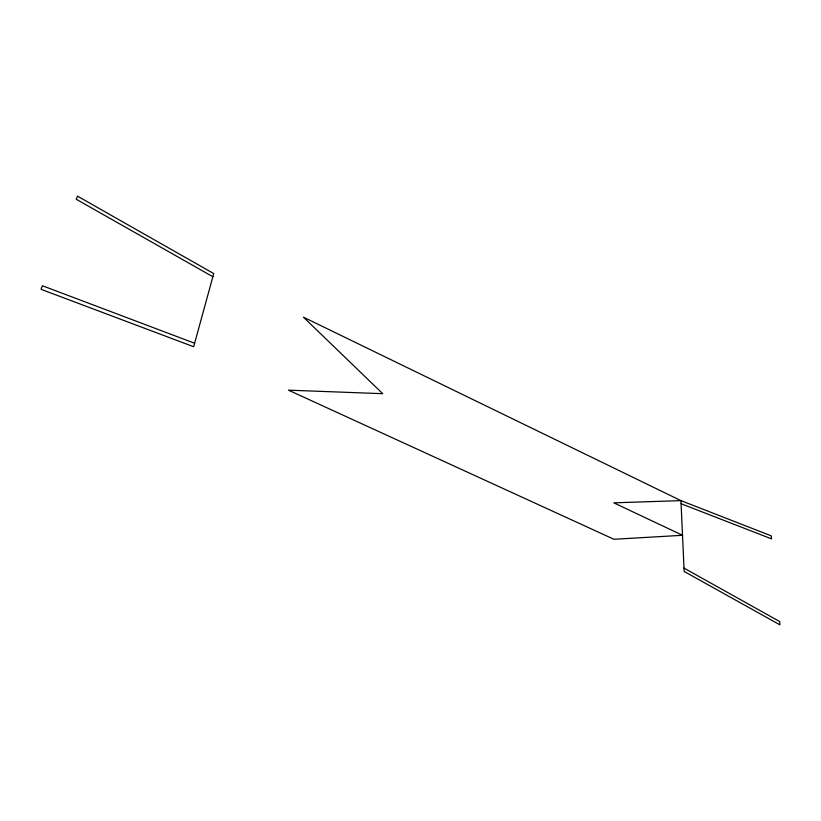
<?xml version="1.0" encoding="UTF-8"?>
<svg xmlns="http://www.w3.org/2000/svg" width="821" height="821" viewBox="0 0 821 821"><rect width="100%" height="100%" fill="white"/><g stroke="black" fill="none" stroke-linecap="round" stroke-linejoin="round"><path stroke-width="1.23" d="M194.618 343.25L42.435 285.759L41.05 289.31L193.664 346.739L213.737 273.567L77.461 196.137L76.24 199.257L212.865 276.739M681.091 503.725L771.555 538.884L771.258 535.856L680.948 500.636L303.431 317.163L382.73 393.69L288.448 390.16L613.954 539.284L682.518 535.292L613.79 502.832L680.948 500.636L684.15 571.437L779.95 624.863L779.622 621.518L683.996 568.091"/></g></svg>
